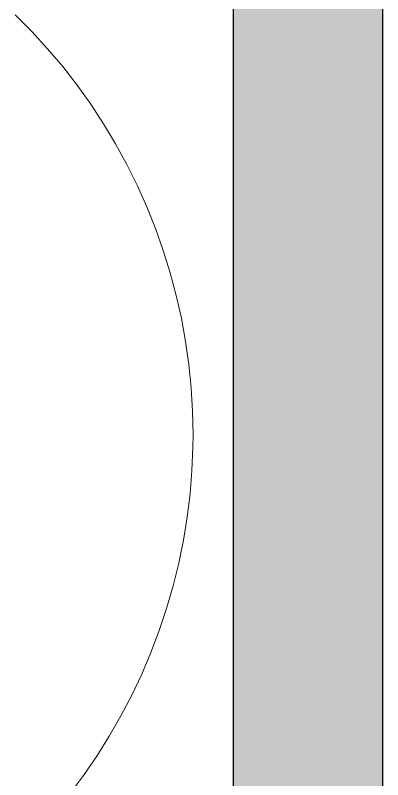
# Model space of a CAD drawing. Header units: millimetres. Extents: x 155927 to 317870, y -36033 to 97293.
# Drawn here: x 170026 to 170277, y 12070 to 12593 of the extents above; entities that cross this region are included whole.
import ezdxf

# ---------------------------------------------------------------- set-up
doc = ezdxf.new("R2010")
doc.units = ezdxf.units.MM
doc.header["$MEASUREMENT"] = 0
for name, color, linetype, lineweight in [('A-WALL-PATT', 7, 'CONTINUOUS', 9), ('I-FURN', 8, 'CONTINUOUS', 9), ('I-WALL', 7, 'CONTINUOUS', 9)]:
    doc.layers.add(name, color=color, linetype=linetype, lineweight=lineweight)

msp = doc.modelspace()

# ---------------------------------------------------------------- hatches: boundary and pattern name
at = {"layer": 'A-WALL-PATT'}
msp.add_hatch(color=256, dxfattribs=at).paths.add_polyline_path([(170174.83, 9369.61), (170276.83, 9369.61), (170276.83, 13505.61), (170174.83, 13505.61), (170174.83, 9818.04)], flags=0)

# ---------------------------------------------------------------- linework, layer by layer
at = {"layer": 'I-FURN'}
for p, q in [((170037.29, 12581.56), (170026.04, 12592.94)), ((170048.08, 12569.75), (170037.29, 12581.56)), ((170058.39, 12557.51), (170048.08, 12569.75)), ((170068.2, 12544.87), (170058.39, 12557.51)), ((170077.49, 12531.85), (170068.2, 12544.87)), ((170086.26, 12518.47), (170077.49, 12531.85)), ((170094.49, 12504.75), (170086.26, 12518.47)), ((170102.16, 12490.71), (170094.49, 12504.75)), ((170109.26, 12476.37), (170102.16, 12490.71)), ((170115.78, 12461.76), (170109.26, 12476.37)), ((170121.72, 12446.91), (170115.78, 12461.76)), ((170127.05, 12431.82), (170121.72, 12446.91)), ((170131.78, 12416.54), (170127.05, 12431.82)), ((170135.89, 12401.08), (170131.78, 12416.54)), ((170139.39, 12385.46), (170135.89, 12401.08)), ((170142.25, 12369.72), (170139.39, 12385.46)), ((170144.48, 12353.88), (170142.25, 12369.72)), ((170146.08, 12337.96), (170144.48, 12353.88)), ((170147.04, 12321.99), (170146.08, 12337.96)), ((170147.36, 12306), (170147.04, 12321.99)), ((170147.27, 12297.36), (170147.36, 12306)), ((170146.6, 12281.37), (170147.27, 12297.36)), ((170145.3, 12265.43), (170146.6, 12281.37)), ((170143.36, 12249.55), (170145.3, 12265.43)), ((170140.78, 12233.76), (170143.36, 12249.55)), ((170137.58, 12218.08), (170140.78, 12233.76)), ((170133.75, 12202.55), (170137.58, 12218.08)), ((170129.31, 12187.18), (170133.75, 12202.55)), ((170124.25, 12172), (170129.31, 12187.18)), ((170118.59, 12157.04), (170124.25, 12172)), ((170112.34, 12142.31), (170118.59, 12157.04)), ((170105.5, 12127.85), (170112.34, 12142.31)), ((170098.09, 12113.67), (170105.5, 12127.85)), ((170090.12, 12099.8), (170098.09, 12113.67)), ((170081.6, 12086.25), (170090.12, 12099.8)), ((170072.54, 12073.06), (170081.6, 12086.25)), ((170062.97, 12060.25), (170072.54, 12073.06))]:
    msp.add_line(p, q, dxfattribs=at)
at = {"layer": 'I-WALL', "lineweight": 30}
for p, q in [((170174.83, 13505.61), (170174.83, 9369.61)), ((170276.83, 9369.61), (170276.83, 13505.61))]:
    msp.add_line(p, q, dxfattribs=at)

doc.saveas('drawing.dxf')
